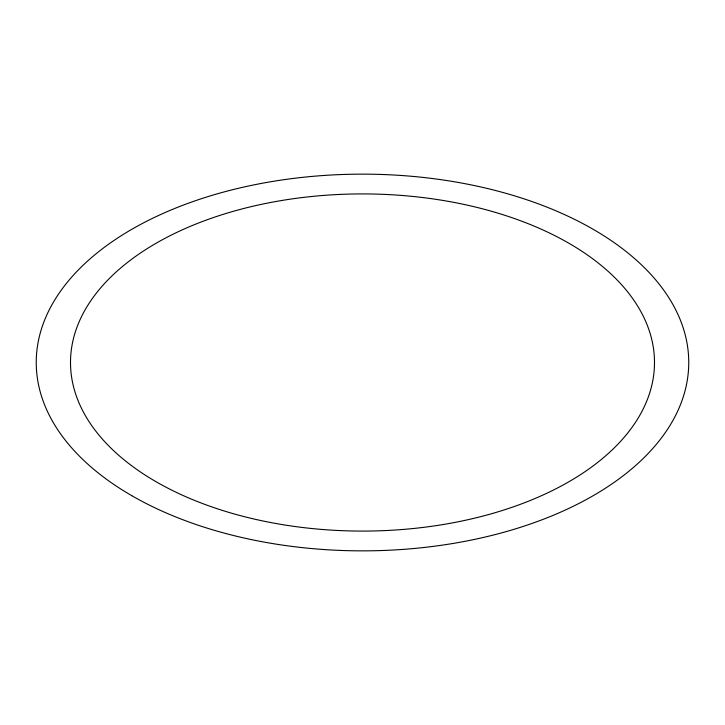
<?xml version="1.0" encoding="UTF-8"?>
<svg xmlns="http://www.w3.org/2000/svg" width="725" height="725" viewBox="0 0 725 725"><rect width="100%" height="100%" fill="white"/><g stroke="black" fill="none" stroke-linecap="round" stroke-linejoin="round"><path stroke-width="1.09" d="M131.805 495.692A326.25 188.355 0 0 0 677.63 411.247A326.25 188.355 0 0 0 278.065 180.561A326.25 188.355 0 0 0 131.805 495.692M216.503 508.497A291.994 168.581 0 0 0 654.494 362.5A291.994 168.581 0 0 0 216.503 216.503A291.994 168.581 0 0 0 216.503 508.497"/></g></svg>
